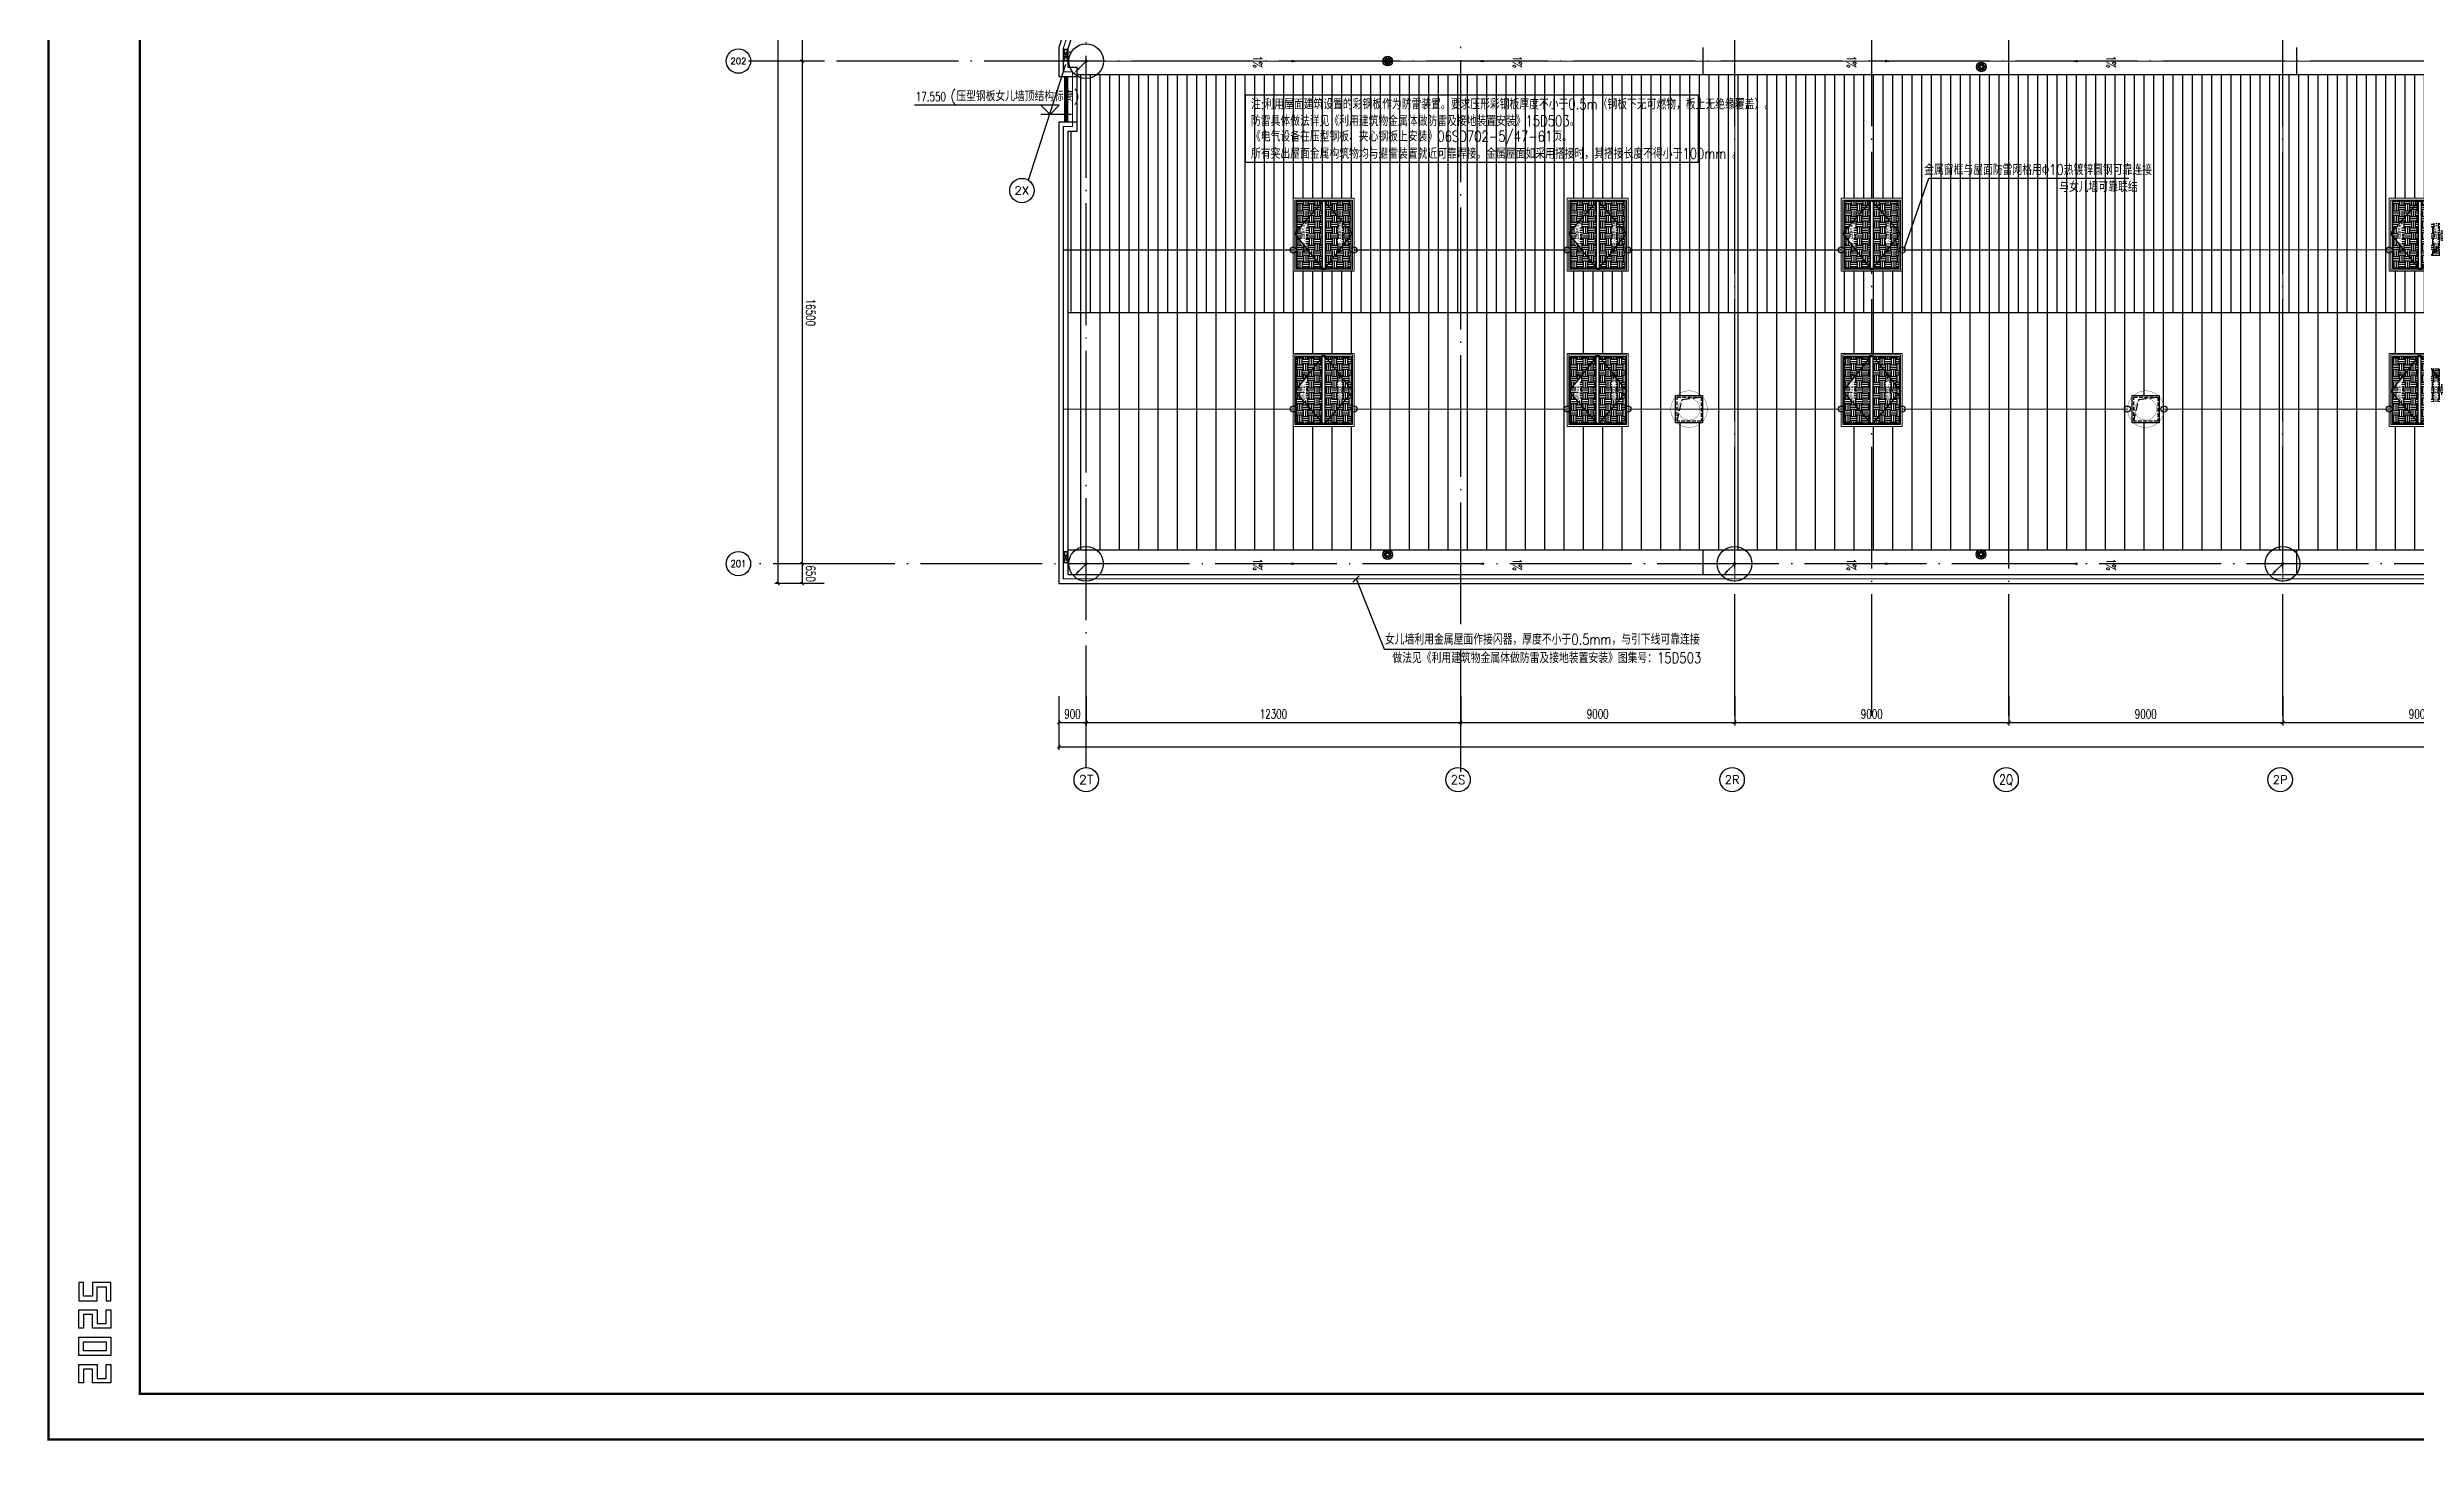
# Model space of a CAD drawing. Extents: x -1396510 to 1250330, y -1892470 to 1623980.
# Drawn here: x -319272 to -241458, y -957638 to -911900 of the extents above; entities that cross this region are included whole.
import ezdxf
from ezdxf.enums import TextEntityAlignment as Align

# ---------------------------------------------------------------- set-up
doc = ezdxf.new("R2010")
doc.units = 0
doc.header["$LTSCALE"] = 1000
doc.header["$MEASUREMENT"] = 0
for name, pattern in [('CENTER2', [1.125, 0.75, -0.125, 0.125, -0.125]), ('DASH', [0.35, 0.25, -0.1]), ('DOTE', [2.42, 2, -0.2, 0.02, -0.2]), ('HIDDEN', [9.525, 6.35, -3.175])]:
    doc.linetypes.add(name, pattern=pattern)
doc.layers.get('Defpoints').update_dxf_attribs({"color": 210})
for name, color, linetype in [('0-cxFrame', 155, 'Continuous'), ('A-AXIS-D', 1, 'Continuous'), ('A-AXIS-DOTE', 14, 'DOTE'), ('A-AXIS-SYMB', 3, 'Continuous'), ('A-DRAIN', 142, 'Continuous'), ('A-HATCH-2', 251, 'Continuous'), ('A-LIN-V', 9, 'Continuous'), ('A-SFCE', 30, 'Continuous'), ('A-WINDOW', 140, 'Continuous'), ('AS-COLN', 6, 'Continuous'), ('AS-结构边线层', 200, 'Continuous'), ('DIM-避雷', 3, 'Continuous'), ('LWIRE', 4, 'Continuous'), ('SPACE', 7, 'Continuous'), ('SPACE_HATCH', 8, 'Continuous'), ('TEL_LEAD', 3, 'Continuous'), ('TEL_TEXT', 7, 'Continuous'), ('WIRE-接地', 4, 'Continuous'), ('WIRE-照明', 1, 'Continuous'), ('WIRE-避雷', 4, 'Continuous'), ('参考线', 8, 'Continuous'), ('外框', 1, 'HIDDEN'), ('暖通', 7, 'Continuous'), ('虹吸溢流', 3, 'Continuous'), ('虹吸雨水斗', 6, 'Continuous'), ('虹吸雨水标注XT', 7, 'Continuous')]:
    doc.layers.add(name, color=color, linetype=linetype)
doc.layers.add('0-cxText', color=131, linetype='Continuous', lineweight=25)
doc.layers.add('成型线', color=3, linetype='Continuous', lineweight=18)
doc.layers.add('A-云线2', color=3, linetype='Continuous', plot=False)
doc.layers.add('A-加建区域', color=47, linetype='Continuous', plot=False)
doc.styles.add('_TCH_AXIS', font='COMPLEX', dxfattribs={"bigfont": 'GBCBIG'})
doc.styles.add('_TCH_DIM', font='SIMPLEX', dxfattribs={"bigfont": 'GBCBIG'})
doc.styles.add('_TCH_DIM_T3', font='SIMPLEX', dxfattribs={"width": 0.705882, "bigfont": 'GBCBIG'})
doc.styles.add('_TCH_SPACE', font='SIMPLEX', dxfattribs={"height": 5, "bigfont": 'GBCBIG'})
doc.styles.add('_TEL_DIM', font='SIMPLEX', dxfattribs={"width": 0.8, "height": 3.5, "bigfont": 'HZTXT'})
doc.styles.add('cx_tuming', font='simhei.ttf')
doc.styles.add('cx_tuqian1', font='')
doc.styles.get("Standard").update_dxf_attribs({"font": 'gbenor.shx', "bigfont": 'gbcbig.shx'})
doc.styles.add('黑体', font='simhei.ttf', dxfattribs={"height": 12})
doc.styles.get('cx_tuqian1').set_extended_font_data('SimSun')
doc.dimstyles.new('_TCH_ARCH&&100', dxfattribs={"dimtxt": 297.5, "dimasz": 100, "dimexe": 100, "dimexo": 100, "dimgap": 126.25, "dimtad": 1, "dimdec": 0, "dimzin": 0, "dimdsep": 46, "dimtxsty": '_TCH_DIM_T3', "dimblk": 'ARCHTICK', "dimcen": 0.09, "dimclrt": 7, "dimazin": 2, "dimtfac": 1, "dimtdec": 0, "dimtix": 1, "dimtmove": 2, "dimatfit": 3, "dimfxl": 0, "dimtolj": 1, "dimtzin": 0, "dimarcsym": 0})
pattern_1 = [(0, (0, 0), (187.5, 187.5), [187.5, -187.5]), (0, (0, 70.31), (187.5, 187.5), [187.5, -187.5]), (0, (0, 140.62), (187.5, 187.5), [187.5, -187.5]), (90, (23.44, 164.06), (-187.5, 187.5), [187.5, -187.5]), (90, (93.75, 164.06), (-187.5, 187.5), [187.5, -187.5]), (90, (164.06, 164.06), (-187.5, 187.5), [187.5, -187.5])]

# ---------------------------------------------------------------- blocks, each defined once
blk = doc.blocks.new('_ArchTick')
at = {"color": 0, "linetype": 'ByBlock', "const_width": 0.4}
blk.add_lwpolyline([(-0.5, -0.5), (0.5, 0.5)], dxfattribs=at)
blk = doc.blocks.new('*D566')
at = {"layer": 'A-AXIS-D', "color": 0, "lineweight": -2, "transparency": 16777216}
for p, q in [((-8606, -82500), (-9428, -82500)), ((-8606, -83150), (-9428, -83150)), ((-9328, -82500), (-9328, -83150))]:
    blk.add_line(p, q, dxfattribs=at)
at = {"layer": 'Defpoints', "color": 0, "transparency": 16777216}
for p in [(-9328, -83150), (-8506, -82500), (-8506, -83150)]:
    blk.add_point(p, dxfattribs=at)
at = {"layer": 'A-AXIS-D', "color": 0, "lineweight": -2, "transparency": 16777216, "xscale": 100, "yscale": 100, "zscale": 100}
for p, rotation in [((-9328, -82500), 90), ((-9328, -83150), 270)]:
    blk.add_blockref('_ArchTick', p, dxfattribs=dict(at, rotation=rotation))
at = {"layer": 'A-AXIS-D', "color": 7, "transparency": 16777216, "insert": (-9053, -82825), "char_height": 297.5, "attachment_point": 5, "rotation": 270, "style": '_TCH_DIM_T3'}
blk.add_mtext('\\A1;650', dxfattribs=at)
blk = doc.blocks.new('*D567')
at = {"layer": 'A-AXIS-D', "color": 0, "lineweight": -2, "transparency": 16777216}
for p, q in [((-8606, -66000), (-9428, -66000)), ((-9328, -66000), (-9328, -82500)), ((-8606, -82500), (-9428, -82500))]:
    blk.add_line(p, q, dxfattribs=at)
at = {"layer": 'Defpoints', "color": 0, "transparency": 16777216}
for p in [(-8506, -66000), (-9328, -82500), (-8506, -82500)]:
    blk.add_point(p, dxfattribs=at)
at = {"layer": 'A-AXIS-D', "color": 0, "lineweight": -2, "transparency": 16777216, "xscale": 100, "yscale": 100, "zscale": 100}
for p, rotation in [((-9328, -66000), 90), ((-9328, -82500), 270)]:
    blk.add_blockref('_ArchTick', p, dxfattribs=dict(at, rotation=rotation))
at = {"layer": 'A-AXIS-D', "color": 7, "transparency": 16777216, "insert": (-9053, -74250), "char_height": 297.5, "attachment_point": 5, "rotation": 270, "style": '_TCH_DIM_T3'}
blk.add_mtext('\\A1;16500', dxfattribs=at)
blk = doc.blocks.new('*D568')
at = {"layer": 'A-AXIS-D', "color": 0, "lineweight": -2, "transparency": 16777216}
for p, q in [((-8606, -49500), (-9428, -49500)), ((-9328, -49500), (-9328, -66000)), ((-8606, -66000), (-9428, -66000))]:
    blk.add_line(p, q, dxfattribs=at)
at = {"layer": 'Defpoints', "color": 0, "transparency": 16777216}
for p in [(-8506, -49500), (-9328, -66000), (-8506, -66000)]:
    blk.add_point(p, dxfattribs=at)
at = {"layer": 'A-AXIS-D', "color": 0, "lineweight": -2, "transparency": 16777216, "xscale": 100, "yscale": 100, "zscale": 100}
for p, rotation in [((-9328, -49500), 90), ((-9328, -66000), 270)]:
    blk.add_blockref('_ArchTick', p, dxfattribs=dict(at, rotation=rotation))
at = {"layer": 'A-AXIS-D', "color": 7, "transparency": 16777216, "insert": (-9053, -57750), "char_height": 297.5, "attachment_point": 5, "rotation": 270, "style": '_TCH_DIM_T3'}
blk.add_mtext('\\A1;16500', dxfattribs=at)
blk = doc.blocks.new('溢流口')
at = {"layer": '虹吸雨水标注XT'}
for p, q in [((-250, 98), (250, -98)), ((250, 98), (-250, -98)), ((250, -98), (250, 98))]:
    blk.add_line(p, q, dxfattribs=at)
blk.add_lwpolyline([(-250, 98), (250, 98), (250, -98), (-250, -98)], close=True, dxfattribs=at)
blk = doc.blocks.new('“奔腾”虹吸雨水斗')
at = {"layer": '虹吸雨水斗', "color": 8, "lineweight": 25}
for p, q in [((946944, 86685), (947028, 86658)), ((947028, 86641), (946944, 86614)), ((947032, 86673), (946946, 86692)), ((946946, 86607), (947032, 86625)), ((946982, 86753), (947040, 86688)), ((947040, 86611), (946982, 86546)), ((947052, 86699), (946987, 86758)), ((946987, 86541), (947052, 86600)), ((947048, 86793), (947066, 86707)), ((947066, 86592), (947048, 86506)), ((947082, 86711), (947055, 86795)), ((947055, 86504), (947082, 86587)), ((947125, 86795), (947098, 86711)), ((947098, 86587), (947125, 86504)), ((947114, 86707), (947132, 86793)), ((947132, 86506), (947114, 86592)), ((947194, 86758), (947128, 86699)), ((947128, 86600), (947194, 86541)), ((947140, 86688), (947199, 86753)), ((947199, 86546), (947140, 86611)), ((947234, 86692), (947148, 86673)), ((947148, 86625), (947234, 86607)), ((947152, 86658), (947236, 86685)), ((947236, 86614), (947152, 86641))]:
    blk.add_line(p, q, dxfattribs=at)
for radius in [150, 47.6]:
    blk.add_circle((947090, 86649), radius, dxfattribs=at)
for centre, start, end in [((947025, 86649), 291.63817, 68.36747), ((947034, 86682), 261.63817, 38.36747), ((947034, 86617), 321.63817, 98.36747), ((947057, 86706), 231.63817, 8.36747), ((947057, 86593), 351.63817, 128.36747), ((947090, 86715), 201.63817, 338.36747), ((947090, 86584), 21.63817, 158.36747), ((947123, 86706), 171.63817, 308.36747), ((947123, 86593), 51.63817, 188.36747), ((947147, 86682), 141.63817, 278.36747), ((947147, 86617), 81.63817, 218.36747), ((947155, 86649), 111.63817, 248.36747)]:
    blk.add_arc(centre, 8.82, start, end, dxfattribs=at)
blk = doc.blocks.new('w4234233')
at = {"layer": 'A-AXIS-SYMB', "color": 8}
for points in [[(355546, 826830, 0, 0, 0), (355546, 825680, 0, 80, 0), (355546, 825980, 0, 0, 0)], [(355546, 818810, 0, 0, 0), (355546, 819960, 0, 80, 0), (355546, 819660, 0, 0, 0)]]:
    blk.add_lwpolyline(points, format="xyseb", dxfattribs=at)
at = {"layer": 'A-AXIS-SYMB', "color": 7, "style": '_TCH_DIM', "width": 0.705882}
for p in [(355376, 826935), (355376, 818407)]:
    blk.add_text('1%%%', height=297.5, dxfattribs=at).set_placement(p)
blk = doc.blocks.new('44')
blk.add_wipeout([(277496, 745320), (279896, 745320), (279896, 747320), (277496, 747320)]).dxf.layer = '参考线'
at = {"layer": 'SPACE_HATCH'}
h = blk.add_hatch(dxfattribs=at)
h.set_pattern_fill('土壤', color=8, scale=50, style=0)
h.set_pattern_definition(pattern_1)
h.paths.add_polyline_path([(277596, 746370), (279796, 746370), (279796, 747220), (277596, 747220)])
h.paths.add_polyline_path([(278352, 746904), (279057, 746904), (279057, 747034), (278352, 747034)])
h.paths.add_polyline_path([(278591, 746811), (278817, 746811), (278817, 746895), (278591, 746895)])
h = blk.add_hatch(dxfattribs=at)
h.set_pattern_fill('土壤', color=8, scale=50, style=0)
h.set_pattern_definition(pattern_1)
h.paths.add_polyline_path([(277596, 746270), (279796, 746270), (279796, 745420), (277596, 745420)])
h.paths.add_polyline_path([(278352, 745724), (279057, 745724), (279057, 745854), (278352, 745854)])
h.paths.add_polyline_path([(278591, 745631), (278817, 745631), (278817, 745715), (278591, 745715)])
at = {"color": 2}
for p, q in [((277566, 746370), (279851, 746370)), ((277566, 746270), (279851, 746270))]:
    blk.add_line(p, q, dxfattribs=at)
at = {"layer": 'A-SFCE'}
blk.add_lwpolyline([(277596, 747220), (279796, 747220), (279796, 745420), (277596, 745420)], close=True, dxfattribs=at)
at = {"layer": '外框', "color": 8}
for points in [[(279851, 746320), (278658, 747270), (277566, 746320)], [(279851, 746320), (278658, 745370), (277566, 746320)]]:
    blk.add_lwpolyline(points, dxfattribs=at)
at = {"layer": '成型线'}
blk.add_line((279896, 745320), (279896, 747320), dxfattribs=at)
blk.add_lwpolyline([(279896, 745320), (277496, 745320), (277496, 747320), (279896, 747320)], dxfattribs=at)
blk.add_lwpolyline([(279851, 745370), (279851, 747270), (277566, 747270), (277566, 745370)], close=True, dxfattribs=at)
at = {"layer": 'SPACE', "color": 8, "style": '_TCH_SPACE'}
for p in [(278365, 746930), (278365, 745750)]:
    blk.add_text('自然排烟窗，有效面积', height=96.5, dxfattribs=at).set_placement(p)
at = {"layer": 'SPACE', "color": 8, "style": '_TCH_SPACE', "width": 0.705882}
for s, height, p in [('1.87m', 59.5, (278600, 746828)), ('2', 29.8, (278792, 746863)), ('1.87m', 59.5, (278600, 745648)), ('2', 29.8, (278792, 745683))]:
    blk.add_text(s, height=height, dxfattribs=at).set_placement(p)
blk = doc.blocks.new('eeee')
at = {"layer": 'A-LIN-V'}
blk.add_blockref('44', (16550, 81000), dxfattribs=at)
at = {"layer": 'A-LIN-V', "xscale": -0.9999999999999998}
blk.add_blockref('44', (579042, 81000), dxfattribs=at)
blk = doc.blocks.new('fengji')
blk.add_wipeout([(-445, 445), (445, 445), (445, -445), (-445, -445)]).dxf.layer = '参考线'
at = {"layer": 'A-HATCH-2', "color": 8, "const_width": 10}
for points in [[(0, -600, -1), (0, 600, -1)], [(0, -600, 1), (0, 600, 1)]]:
    blk.add_lwpolyline(points, format="xyb", dxfattribs=at)
at = {"layer": 'A-HATCH-2', "color": 8, "linetype": 'DASH', "const_width": 10}
for points in [[(0, -358, -1), (0, 358, -1)], [(0, -358, 1), (0, 358, 1)]]:
    blk.add_lwpolyline(points, format="xyb", dxfattribs=at)
at = {"layer": 'AS-COLN', "ltscale": 0.5}
blk.add_lwpolyline([(-445, 445), (445, 445), (445, -445), (-445, -445)], close=True, dxfattribs=at)
at = {"layer": 'AS-COLN', "linetype": 'DASH', "ltscale": 0.5}
blk.add_lwpolyline([(-395, 395), (395, 395), (395, -395), (-395, -395)], close=True, dxfattribs=at)
at = {"layer": 'AS-结构边线层', "color": 8, "linetype": 'DASH'}
blk.add_lwpolyline([(395, 395), (225, -315), (-395, -395)], dxfattribs=at)
blk = doc.blocks.new('*D5859')
at = {"layer": 'A-AXIS-D', "color": 0, "lineweight": -2, "transparency": 16777216}
for p, q in [((-900, -86850), (-900, -87810)), ((0, -86850), (0, -87810)), ((-900, -87710), (0, -87710))]:
    blk.add_line(p, q, dxfattribs=at)
at = {"layer": 'Defpoints', "color": 0, "transparency": 16777216}
for p in [(-900, -86750), (0, -86750), (0, -87710)]:
    blk.add_point(p, dxfattribs=at)
at = {"layer": 'A-AXIS-D', "color": 0, "lineweight": -2, "transparency": 16777216, "xscale": 100, "yscale": 100, "zscale": 100, "rotation": 180}
blk.add_blockref('_ArchTick', (-900, -87710), dxfattribs=at)
at = {"layer": 'A-AXIS-D', "color": 0, "lineweight": -2, "transparency": 16777216, "xscale": 100, "yscale": 100, "zscale": 100}
blk.add_blockref('_ArchTick', (0, -87710), dxfattribs=at)
at = {"layer": 'A-AXIS-D', "color": 7, "transparency": 16777216, "insert": (-450, -87435), "char_height": 297.5, "attachment_point": 5, "style": '_TCH_DIM_T3'}
blk.add_mtext('\\A1;900', dxfattribs=at)
blk = doc.blocks.new('*D5860')
at = {"layer": 'A-AXIS-D', "color": 0, "lineweight": -2, "transparency": 16777216}
for p, q in [((0, -86850), (0, -87810)), ((12300, -86850), (12300, -87810)), ((0, -87710), (12300, -87710))]:
    blk.add_line(p, q, dxfattribs=at)
at = {"layer": 'Defpoints', "color": 0, "transparency": 16777216}
for p in [(0, -86750), (12300, -86750), (12300, -87710)]:
    blk.add_point(p, dxfattribs=at)
at = {"layer": 'A-AXIS-D', "color": 0, "lineweight": -2, "transparency": 16777216, "xscale": 100, "yscale": 100, "zscale": 100, "rotation": 180}
blk.add_blockref('_ArchTick', (0, -87710), dxfattribs=at)
at = {"layer": 'A-AXIS-D', "color": 0, "lineweight": -2, "transparency": 16777216, "xscale": 100, "yscale": 100, "zscale": 100}
blk.add_blockref('_ArchTick', (12300, -87710), dxfattribs=at)
at = {"layer": 'A-AXIS-D', "color": 7, "transparency": 16777216, "insert": (6150, -87435), "char_height": 297.5, "attachment_point": 5, "style": '_TCH_DIM_T3'}
blk.add_mtext('\\A1;12300', dxfattribs=at)
blk = doc.blocks.new('*D5861')
at = {"layer": 'A-AXIS-D', "color": 0, "lineweight": -2, "transparency": 16777216}
for p, q in [((12300, -86850), (12300, -87810)), ((21300, -86850), (21300, -87810)), ((12300, -87710), (21300, -87710))]:
    blk.add_line(p, q, dxfattribs=at)
at = {"layer": 'Defpoints', "color": 0, "transparency": 16777216}
for p in [(12300, -86750), (21300, -86750), (21300, -87710)]:
    blk.add_point(p, dxfattribs=at)
at = {"layer": 'A-AXIS-D', "color": 0, "lineweight": -2, "transparency": 16777216, "xscale": 100, "yscale": 100, "zscale": 100, "rotation": 180}
blk.add_blockref('_ArchTick', (12300, -87710), dxfattribs=at)
at = {"layer": 'A-AXIS-D', "color": 0, "lineweight": -2, "transparency": 16777216, "xscale": 100, "yscale": 100, "zscale": 100}
blk.add_blockref('_ArchTick', (21300, -87710), dxfattribs=at)
at = {"layer": 'A-AXIS-D', "color": 7, "transparency": 16777216, "insert": (16800, -87435), "char_height": 297.5, "attachment_point": 5, "style": '_TCH_DIM_T3'}
blk.add_mtext('\\A1;9000', dxfattribs=at)
blk = doc.blocks.new('*D5862')
at = {"layer": 'A-AXIS-D', "color": 0, "lineweight": -2, "transparency": 16777216}
for p, q in [((21300, -86850), (21300, -87810)), ((30300, -86850), (30300, -87810)), ((21300, -87710), (30300, -87710))]:
    blk.add_line(p, q, dxfattribs=at)
at = {"layer": 'Defpoints', "color": 0, "transparency": 16777216}
for p in [(21300, -86750), (30300, -86750), (30300, -87710)]:
    blk.add_point(p, dxfattribs=at)
at = {"layer": 'A-AXIS-D', "color": 0, "lineweight": -2, "transparency": 16777216, "xscale": 100, "yscale": 100, "zscale": 100, "rotation": 180}
blk.add_blockref('_ArchTick', (21300, -87710), dxfattribs=at)
at = {"layer": 'A-AXIS-D', "color": 0, "lineweight": -2, "transparency": 16777216, "xscale": 100, "yscale": 100, "zscale": 100}
blk.add_blockref('_ArchTick', (30300, -87710), dxfattribs=at)
at = {"layer": 'A-AXIS-D', "color": 7, "transparency": 16777216, "insert": (25800, -87435), "char_height": 297.5, "attachment_point": 5, "style": '_TCH_DIM_T3'}
blk.add_mtext('\\A1;9000', dxfattribs=at)
blk = doc.blocks.new('*D5863')
at = {"layer": 'A-AXIS-D', "color": 0, "lineweight": -2, "transparency": 16777216}
for p, q in [((30300, -86850), (30300, -87810)), ((39300, -86850), (39300, -87810)), ((30300, -87710), (39300, -87710))]:
    blk.add_line(p, q, dxfattribs=at)
at = {"layer": 'Defpoints', "color": 0, "transparency": 16777216}
for p in [(30300, -86750), (39300, -86750), (39300, -87710)]:
    blk.add_point(p, dxfattribs=at)
at = {"layer": 'A-AXIS-D', "color": 0, "lineweight": -2, "transparency": 16777216, "xscale": 100, "yscale": 100, "zscale": 100, "rotation": 180}
blk.add_blockref('_ArchTick', (30300, -87710), dxfattribs=at)
at = {"layer": 'A-AXIS-D', "color": 0, "lineweight": -2, "transparency": 16777216, "xscale": 100, "yscale": 100, "zscale": 100}
blk.add_blockref('_ArchTick', (39300, -87710), dxfattribs=at)
at = {"layer": 'A-AXIS-D', "color": 7, "transparency": 16777216, "insert": (34800, -87435), "char_height": 297.5, "attachment_point": 5, "style": '_TCH_DIM_T3'}
blk.add_mtext('\\A1;9000', dxfattribs=at)
blk = doc.blocks.new('*D5864')
at = {"layer": 'A-AXIS-D', "color": 0, "lineweight": -2, "transparency": 16777216}
for p, q in [((39300, -86850), (39300, -87810)), ((48300, -86850), (48300, -87810)), ((39300, -87710), (48300, -87710))]:
    blk.add_line(p, q, dxfattribs=at)
at = {"layer": 'Defpoints', "color": 0, "transparency": 16777216}
for p in [(39300, -86750), (48300, -86750), (48300, -87710)]:
    blk.add_point(p, dxfattribs=at)
at = {"layer": 'A-AXIS-D', "color": 0, "lineweight": -2, "transparency": 16777216, "xscale": 100, "yscale": 100, "zscale": 100, "rotation": 180}
blk.add_blockref('_ArchTick', (39300, -87710), dxfattribs=at)
at = {"layer": 'A-AXIS-D', "color": 0, "lineweight": -2, "transparency": 16777216, "xscale": 100, "yscale": 100, "zscale": 100}
blk.add_blockref('_ArchTick', (48300, -87710), dxfattribs=at)
at = {"layer": 'A-AXIS-D', "color": 7, "transparency": 16777216, "insert": (43800, -87435), "char_height": 297.5, "attachment_point": 5, "style": '_TCH_DIM_T3'}
blk.add_mtext('\\A1;9000', dxfattribs=at)
blk = doc.blocks.new('*D5878')
at = {"layer": 'A-AXIS-D', "color": 0, "lineweight": -2, "transparency": 16777216}
for p, q in [((-900, -86950), (-900, -88610)), ((157100, -86950), (157100, -88610)), ((-900, -88510), (157100, -88510))]:
    blk.add_line(p, q, dxfattribs=at)
at = {"layer": 'Defpoints', "color": 0, "transparency": 16777216}
for p in [(-900, -86850), (157100, -86850), (157100, -88510)]:
    blk.add_point(p, dxfattribs=at)
at = {"layer": 'A-AXIS-D', "color": 0, "lineweight": -2, "transparency": 16777216, "xscale": 100, "yscale": 100, "zscale": 100, "rotation": 180}
blk.add_blockref('_ArchTick', (-900, -88510), dxfattribs=at)
at = {"layer": 'A-AXIS-D', "color": 0, "lineweight": -2, "transparency": 16777216, "xscale": 100, "yscale": 100, "zscale": 100}
blk.add_blockref('_ArchTick', (157100, -88510), dxfattribs=at)
at = {"layer": 'A-AXIS-D', "color": 7, "transparency": 16777216, "insert": (78100, -88235), "char_height": 297.5, "attachment_point": 5, "style": '_TCH_DIM_T3'}
blk.add_mtext('\\A1;158000', dxfattribs=at)
blk = doc.blocks.new('*D5900')
at = {"layer": 'A-AXIS-D', "color": 0, "lineweight": -2, "transparency": 16777216}
for p, q in [((-8706, 650), (-10228, 650)), ((-10128, 650), (-10128, -83150)), ((-8706, -83150), (-10228, -83150))]:
    blk.add_line(p, q, dxfattribs=at)
at = {"layer": 'Defpoints', "color": 0, "transparency": 16777216}
for p in [(-8606, 650), (-10128, -83150), (-8606, -83150)]:
    blk.add_point(p, dxfattribs=at)
at = {"layer": 'A-AXIS-D', "color": 0, "lineweight": -2, "transparency": 16777216, "xscale": 100, "yscale": 100, "zscale": 100}
for p, rotation in [((-10128, 650), 90), ((-10128, -83150), 270)]:
    blk.add_blockref('_ArchTick', p, dxfattribs=dict(at, rotation=rotation))
at = {"layer": 'A-AXIS-D', "color": 7, "transparency": 16777216, "insert": (-9853, -41250), "char_height": 297.5, "attachment_point": 5, "rotation": 270, "style": '_TCH_DIM_T3'}
blk.add_mtext('\\A1;83800', dxfattribs=at)
blk = doc.blocks.new('$TelecSys$00000080')
for p, q in [((-0.7, -0.7), (0, 0)), ((0.1, 0.1), (0.1, 0.1)), ((-0.1, -0.1), (-0.1, -0.1))]:
    blk.add_line(p, q)
at = {"const_width": 0.142}
blk.add_lwpolyline([(0.07, 0, 1), (-0.07, 0, 1)], format="xyb", close=True, dxfattribs=at)
blk.add_solid([(-0.63, -0.77), (-0.77, -0.63), (-1.15, -1.15)])
at = {"width": 0.8, "flags": 9}
blk.add_attdef('A', (0, 0), '', height=0.00002, rotation=180, dxfattribs=at)
blk = doc.blocks.new('$TelecSys$00000010')
blk.add_circle((0, 0, 0), 1)
blk = doc.blocks.new('TK22.A0+1 L(Dragon)')
at = {"layer": '0-cxFrame', "color": 7, "const_width": 0.5}
blk.add_lwpolyline([(0, 0), (-1485, 0), (-1485, 841), (0, 841)], close=True, dxfattribs=at)
at = {"layer": '0-cxFrame', "const_width": 0.5}
blk.add_lwpolyline([(-80, 10), (-1465, 10), (-1465, 831), (-80, 831)], close=True, dxfattribs=at)
at = {"layer": 'Defpoints', "color": 2}
for points in [[(-1477.37, 34.37), (-1478.37, 34.37), (-1478.37, 30.37), (-1474.37, 30.37), (-1474.37, 33.37), (-1472.37, 33.37), (-1472.37, 30.37), (-1471.37, 30.37), (-1471.37, 34.37), (-1475.37, 34.37), (-1475.37, 31.37), (-1477.37, 31.37), (-1477.37, 34.37)], [(-1477.37, 24.37), (-1478.37, 24.37), (-1478.37, 28.37), (-1474.37, 28.37), (-1474.37, 25.37), (-1472.37, 25.37), (-1472.37, 28.37), (-1471.37, 28.37), (-1471.37, 24.37), (-1475.37, 24.37), (-1475.37, 27.37), (-1477.37, 27.37), (-1477.37, 24.37)], [(-1477.37, 12.37), (-1478.37, 12.37), (-1478.37, 16.37), (-1474.37, 16.37), (-1474.37, 13.37), (-1472.37, 13.37), (-1472.37, 16.37), (-1471.37, 16.37), (-1471.37, 12.37), (-1475.37, 12.37), (-1475.37, 15.37), (-1477.37, 15.37), (-1477.37, 12.37)]]:
    blk.add_lwpolyline(points, dxfattribs=at)
for points in [[(-1478.37, 18.37), (-1478.37, 22.37), (-1471.37, 22.37), (-1471.37, 18.37)], [(-1477.37, 19.37), (-1477.37, 21.37), (-1472.37, 21.37), (-1472.37, 19.37)]]:
    blk.add_lwpolyline(points, close=True, dxfattribs=at)
at = {"style": '黑体', "flags": 4}
blk.add_attdef('图幅', text='', height=3.3, dxfattribs=at).set_placement((-40, 3), align=Align.RIGHT)
at = {"layer": '0-cxText', "flags": 4}
for tag, height, style, p in [('建设单位', 3.5, 'cx_tuming', (-45, 240)), ('项目名称', 3.5, 'cx_tuming', (-45, 210)), ('子项名称', 3.5, 'cx_tuming', (-45, 180)), ('工程编号', 3.3, 'cx_tuqian1', (-35, 165)), ('图名1', 3.5, 'cx_tuming', (-45, 87)), ('图名2', 3.5, 'cx_tuming', (-45, 79)), ('图名3', 3.5, 'cx_tuming', (-45, 71)), ('出图日期', 3.3, 'cx_tuqian1', (-39, 60)), ('专业', 3.3, 'cx_tuqian1', (-55, 52)), ('图号', 3.3, 'cx_tuqian1', (-55, 44)), ('版次', 3.3, 'cx_tuqian1', (-20, 44))]:
    blk.add_attdef(tag, text='', height=height, dxfattribs=dict(at, style=style)).set_placement(p, align=Align.MIDDLE)
at = {"layer": 'Defpoints', "color": 6, "flags": 4}
for tag, height, style, p in [('tufu', 3.3, '黑体', (-12, 12)), ('dwfname', 4, 'cx_tuqian1', (-80, 3))]:
    blk.add_attdef(tag, text='', height=height, dxfattribs=dict(at, style=style)).set_placement(p, align=Align.RIGHT)
blk = doc.blocks.new('世赫2#厂房屋顶0821')
at = {"layer": 'A-HATCH-2'}
h = blk.add_hatch(dxfattribs=at)
h.set_pattern_fill('ANSI31', color=256, scale=200, angle=45)
h.set_pattern_definition([(90, (-214845.8, -722570), (-317.5, 0), [])])
h.paths.add_polyline_path([(19034.2, -74250), (151569.9, -74250), (156800, -74250), (156800, -66450), (-300, -66450), (-300, -68300), (-600, -68300), (-600, -74225), (22714.2, -74250)])
h = blk.add_hatch(dxfattribs=at)
h.set_pattern_fill('ANSI31', color=256, scale=400, angle=45)
h.set_pattern_definition([(90, (-214845.8, -722570), (-635, 0), [])])
h.paths.add_polyline_path([(19034.2, -74250), (151569.9, -74250), (156800, -74250), (156800, -82050), (-600, -82050), (-600, -74250), (22714.2, -74250)])
at = {"layer": 'A-AXIS-D'}
for centre in [(-11421.2, -65998.9), (-2112.4, -70248.4), (-11421.2, -82498.9), (0, -89588.9), (12215.1, -89588.9), (21215.1, -89588.9), (30215.1, -89588.9), (39215.1, -89588.9)]:
    blk.add_circle(centre, 400, dxfattribs=at)
at = {"layer": 'A-AXIS-DOTE', "color": 8, "ltscale": 2}
for p, q in [((0, -89188.9), (0, 6400)), ((12300, -89330), (12300, 6300)), ((21300, -87498.9), (21300, 6300)), ((25800, -87498.9), (25800, 6300)), ((30300, -87498.9), (30300, 6300)), ((39300, -87498.9), (39300, 6300)), ((165204.2, -66000), (-11095.8, -66000)), ((163114.2, -82500), (-11095.8, -82500))]:
    blk.add_line(p, q, dxfattribs=at)
blk.add_lwpolyline([(-1898.6, -69910.4), (21947.6, 3584)], dxfattribs=at)
at = {"layer": 'A-AXIS-SYMB', "color": 8}
for p, q in [((-886.6, -67449.1), (-5639.9, -67449.1)), ((-1186.6, -67749.1), (-1486.6, -67449.1)), ((-1186.6, -67749.1), (-886.6, -67449.1)), ((-486.6, -67749.1), (-1486.6, -67749.1))]:
    blk.add_line(p, q, dxfattribs=at)
at = {"layer": 'A-DRAIN'}
for p, q in [((20250, -65550), (20250, -66450)), ((39750, -65550), (39750, -66450)), ((20250, -82050), (20250, -82850)), ((39750, -82050), (39750, -82850))]:
    blk.add_line(p, q, dxfattribs=at)
at = {"layer": 'A-LIN-V'}
for points in [[(156800, -66450), (-300, -66450)], [(156800, -82050), (-600, -82050)]]:
    blk.add_lwpolyline(points, dxfattribs=at)
at = {"layer": 'A-SFCE'}
for p, q in [((-900, -66500), (-300, -66500)), ((-600, -66200), (-300, -66200)), ((-600, -68000), (-600, -66500)), ((-300, -68300), (-300, -66200)), ((-600, -68300), (-300, -68300))]:
    blk.add_line(p, q, dxfattribs=at)
for points in [[(-300, -68000), (-900, -68000), (-900, -83150), (157100, -83150), (157100, -83150), (157100, 650), (20575.1, 650), (-900, -65552.5), (-900, -66500)], [(-600, -68300), (-600, -82850), (156800, -82850), (156800, 350), (20793.2, 350), (-600, -65600), (-600, -66200)], [(-600, -74250), (156800, -74250)]]:
    blk.add_lwpolyline(points, dxfattribs=at)
at = {"layer": 'A-WINDOW'}
for p, q in [((-700, -67999.7), (-696.9, -66500)), ((-667, -67999.8), (-663.9, -66500)), ((-633, -67999.9), (-629.9, -66500))]:
    blk.add_line(p, q, dxfattribs=at)
at = {"layer": 'A-加建区域', "color": 8, "rotation": 270}
for p in [(-812920, 289545.8), (-793420, 289545.8), (-812920, 273045.8), (-793420, 273045.8)]:
    blk.add_blockref('w4234233', p, dxfattribs=at)
at = {"layer": '虹吸溢流', "ltscale": 200, "xscale": -0.70754716981, "yscale": 0.70754716981, "zscale": 0.70754716981, "rotation": 270}
for p in [(-669, -65800), (-669, -82286.9)]:
    blk.add_blockref('溢流口', p, dxfattribs=at)
at = {"layer": '虹吸雨水斗', "xscale": 1.061320754715, "yscale": 1.061320754715, "zscale": 1.061320754715}
for p in [(-995266.3, -157962.8), (-975766.3, -158151.1), (-995266.3, -174162.8), (-975776.2, -174155.6)]:
    blk.add_blockref('“奔腾”虹吸雨水斗', p, dxfattribs=at)
at = {"layer": 'A-AXIS-D', "color": 7, "style": '_TCH_AXIS'}
for s, height, p, p2 in [('202', 202.97, (-11682.2, -66100.4), (-11160.2, -66100.4)), ('2X', 270.86, (-2357.4, -70383.9), (-1867.3, -70383.9)), ('201', 220.59, (-11678.6, -82609.2), (-11163.8, -82609.2)), ('2T', 288.12, (-240.1, -89732.9), (240.1, -89732.9)), ('2S', 294.28, (11976.9, -89736), (12453.3, -89736)), ('2R', 270.86, (20970, -89724.3), (21460.2, -89724.3)), ('2P', 276.42, (38971.6, -89727.1), (39458.6, -89727.1))]:
    blk.add_text(s, height=height, dxfattribs=at).set_placement(p, p2, align=Align.FIT)
at = {"layer": 'A-AXIS-D', "color": 7, "style": '_TCH_AXIS', "width": 0.807692}
blk.add_text('2Q', height=327.87, dxfattribs=at).set_placement((29988.1, -89752.8), (30442.1, -89752.8), align=Align.FIT)
at = {"layer": 'A-AXIS-SYMB', "color": 7, "style": '_TCH_DIM'}
blk.add_text('(压型钢板女儿墙顶结构标高)', height=337.589, dxfattribs=at).set_placement((-4466.6, -67315.8))
at = {"layer": 'A-AXIS-SYMB', "color": 7, "style": '_TCH_DIM', "width": 0.705882}
blk.add_text('17.550', height=297.5, dxfattribs=at).set_placement((-5596.6, -67315.8))
at = {"layer": 'A-AXIS-D'}
dim = blk.add_linear_dim(base=(-10128.4, -83150), p1=(-8606.2, 650), p2=(-8606.2, -83150), angle=270, dimstyle='_TCH_ARCH&&100', dxfattribs=at)
dim.commit()
dim.dimension.update_dxf_attribs({"geometry": '*D5900', "text_midpoint": (-9853.4, -41250), "dimtype": 161, "text_rotation": 270})
for base, p1, p2, picture, middle in [((-9328.4, -66000), (-8506.2, -49500), (-8506.2, -66000), '*D568', (-9053.4, -57750)), ((-9328.4, -82500), (-8506.2, -66000), (-8506.2, -82500), '*D567', (-9053.4, -74250)), ((-9328.4, -83150), (-8506.2, -82500), (-8506.2, -83150), '*D566', (-9053.4, -82825))]:
    dim = blk.add_linear_dim(base=base, p1=p1, p2=p2, angle=270, dimstyle='_TCH_ARCH&&100', override={"dimgap": 0}, dxfattribs=at)
    dim.commit()
    dim.dimension.update_dxf_attribs({"geometry": picture, "text_midpoint": middle, "dimtype": 129, "text_rotation": 270})
for base, p1, p2, picture, middle in [((0, -87710), (-900, -86750), (0, -86750), '*D5859', (-450, -87435)), ((157100, -88510), (-900, -86850), (157100, -86850), '*D5878', (78100, -88235)), ((12300, -87710), (0, -86750), (12300, -86750), '*D5860', (6150, -87435)), ((21300, -87710), (12300, -86750), (21300, -86750), '*D5861', (16800, -87435)), ((30300, -87710), (21300, -86750), (30300, -86750), '*D5862', (25800, -87435)), ((39300, -87710), (30300, -86750), (39300, -86750), '*D5863', (34800, -87435)), ((48300, -87710), (39300, -86750), (48300, -86750), '*D5864', (43800, -87435))]:
    dim = blk.add_linear_dim(base=base, p1=p1, p2=p2, angle=0, dimstyle='_TCH_ARCH&&100', dxfattribs=at)
    dim.commit()
    dim.dimension.update_dxf_attribs({"geometry": picture, "text_midpoint": middle, "dimtype": 161})
at = {"layer": 'A-WINDOW', "rotation": 90}
for p in [(835120.1, -372045.8), (844120.1, -372045.8), (853120.1, -372045.8), (871120.1, -372045.8)]:
    blk.add_blockref('eeee', p, dxfattribs=at)
at = {"layer": '暖通', "rotation": 180}
for p in [(19800, -77425), (34800, -77425)]:
    blk.add_blockref('fengji', p, dxfattribs=at)

msp = doc.modelspace()

# ---------------------------------------------------------------- block references
at = {"layer": 'A-云线2'}
msp.add_blockref('世赫2#厂房屋顶0821', (-285154.2, -846350), dxfattribs=at)

# ---------------------------------------------------------------- next in the draw order: linework, layer by layer
at = {"layer": 'DIM-避雷'}
for p, q in [((-276396.1, -929456.1), (-276183.9, -929243.9)), ((-276290, -929350), (-275370, -931660)), ((-275370, -931660), (-265960, -931660))]:
    msp.add_line(p, q, dxfattribs=at)
at = {"layer": 'TEL_LEAD'}
for p, q in [((-258281.2, -918481.7), (-257483.1, -916195.5)), ((-257483.1, -916195.5), (-250913.1, -916195.5))]:
    msp.add_line(p, q, dxfattribs=at)
at = {"layer": 'TEL_LEAD', "const_width": 40}
msp.add_lwpolyline([(-258287.8, -918500.6, 1), (-258274.6, -918462.8, 1)], format="xyb", close=True, dxfattribs=at)
at = {"layer": 'TEL_TEXT', "color": 1}
msp.add_lwpolyline([(-279924.2, -913461.6), (-265058.4, -913461.6), (-265058.4, -915680), (-279924.2, -915680)], close=True, dxfattribs=at)
at = {"layer": 'WIRE-接地', "linetype": 'CENTER2', "const_width": 35}
for points in [[(-263854.2, -845850), (-263854.2, -929350)], [(-245854.2, -845850), (-245854.2, -929350)], [(-285904.2, -912350), (-128204.2, -912350)], [(-278354.1, -918550.1), (-285904.2, -918550.1)], [(-278354.1, -923775.1), (-285904.2, -923775.1)]]:
    msp.add_lwpolyline(points, dxfattribs=at)
at = {"layer": 'WIRE-接地', "linetype": 'CENTER2', "const_width": 35, "elevation": 0}
for points in [[(-276354.1, -918550.1), (-269354.1, -918550.1)], [(-267354.1, -918550.1), (-260354.1, -918550.1)], [(-242354.1, -918549.9), (-258354.3, -918550.1)], [(-276354.1, -923775.1), (-269354.1, -923775.1)], [(-267354.1, -923775.1), (-260354.1, -923775.1)], [(-250954.4, -923775), (-258354.3, -923775.1)], [(-249754, -923775), (-242353.9, -923775.1)]]:
    msp.add_lwpolyline(points, dxfattribs=at)
at = {"layer": 'WIRE-照明', "color": 6, "linetype": 'Continuous'}
for centre in [(-285158.2, -912350), (-285160, -928850), (-263858.2, -928850), (-245858.2, -928850)]:
    msp.add_circle(centre, 569.2, dxfattribs=at)
at = {"layer": 'WIRE-避雷', "linetype": 'Continuous', "const_width": 35}
for points in [[(-128204.2, -929350), (-285904.2, -929350), (-285904.2, -914500), (-285604.2, -914500), (-285604.2, -912700), (-285904.2, -912700), (-285904.2, -911926.3), (-264470.1, -845850), (-128204.2, -845850), (-128204.2, -929350)], [(-285154.2, -928850), (-285154.2, -929350)]]:
    msp.add_lwpolyline(points, dxfattribs=at)

# ---------------------------------------------------------------- next in the draw order: block references
at = {"layer": '0-cxFrame', "xscale": 150, "yscale": 150, "zscale": 150}
msp.add_blockref('TK22.A0+1 L(Dragon)', (-96485, -957600), dxfattribs=at)
at = {"layer": 'LWIRE'}
for name, p, xscale, yscale, zscale in [('$TelecSys$00000080', (-285154.2, -912350), 350, 350, 350), ('$TelecSys$00000010', (-278354.1, -918550.1), 100, 100, 100), ('$TelecSys$00000010', (-276354.1, -918550.1, 0), 100, 100, 100), ('$TelecSys$00000010', (-269354.1, -918550.1, 0), 100, 100, 100), ('$TelecSys$00000010', (-267354.1, -918550.1, 0), 100, 100, 100), ('$TelecSys$00000010', (-260354.1, -918550.1, 0), 100, 100, 100), ('$TelecSys$00000010', (-258354.1, -918550.1, 0), 100, 100, 100), ('$TelecSys$00000010', (-242354.1, -918550.1, 0), 100, 100, 100), ('$TelecSys$00000010', (-278354.1, -923775.1), 100, 100, 100), ('$TelecSys$00000010', (-276354.1, -923775.1, 0), 100, 100, 100), ('$TelecSys$00000010', (-269354.1, -923775.1, 0), 100, 100, 100), ('$TelecSys$00000010', (-267354.1, -923775.1, 0), 100, 100, 100), ('$TelecSys$00000010', (-260354.1, -923775.1, 0), 100, 100, 100), ('$TelecSys$00000010', (-258354.1, -923775.1, 0), 100, 100, 100), ('$TelecSys$00000010', (-250954.4, -923775), 100, 100, 100), ('$TelecSys$00000010', (-249754, -923775), 100, 100, 100), ('$TelecSys$00000010', (-242354.1, -923775.1, 0), 100, 100, 100), ('$TelecSys$00000080', (-285154.2, -928850), 350, 350, 350), ('$TelecSys$00000080', (-263854.2, -928850), 350, 350, 350), ('$TelecSys$00000080', (-245854.2, -928850), 350, 350, 350)]:
    msp.add_blockref(name, p, dxfattribs=dict(at, xscale=xscale, yscale=yscale, zscale=zscale))

# ---------------------------------------------------------------- next in the draw order: texts
at = {"layer": 'DIM-避雷', "color": 7, "style": '_TEL_DIM', "width": 0.8}
for s, p in [('女儿墙利用金属屋面作接闪器，厚度不小于0.5mm，与引下线可靠连接 ', (-275340.8, -931505.4)), ('做法见《利用建筑物金属体做防雷及接地装置安装》图集号：15D503', (-275098.4, -932115))]:
    msp.add_text(s, height=350, dxfattribs=at).set_placement(p)
at = {"layer": 'TEL_LEAD', "color": 7, "style": '_TEL_DIM', "width": 0.8}
for s, p in [('金属窗框与屋面防雷网格用Φ10热镀锌圆钢可靠连接', (-257631.7, -916087.7)), ('与女儿墙可靠联结', (-253196.4, -916650.5))]:
    msp.add_text(s, height=350, dxfattribs=at).set_placement(p)
at = {"layer": 'TEL_TEXT', "color": 1, "style": '_TEL_DIM', "width": 0.8}
for s, p in [('注:利用屋面建筑设置的彩钢板作为防雷装置。要求压形彩钢板厚度不小于0.5m（钢板下无可燃物，板上无绝缘覆盖）。', (-279741.4, -913936.9)), ('防雷具体做法详见《利用建筑物金属体做防雷及接地装置安装》15D503。', (-279741.4, -914486.5)), ('《电气设备在压型钢板、夹心钢板上安装》06SD702-5/47-61页。', (-279741.4, -914993)), ('所有突出屋面金属构筑物均与避雷装置就近可靠焊接。金属屋面如采用搭接时，其搭接长度不得小于100mm 。', (-279741.4, -915558.3))]:
    msp.add_text(s, height=350, dxfattribs=at).set_placement(p)

doc.saveas('drawing.dxf')
